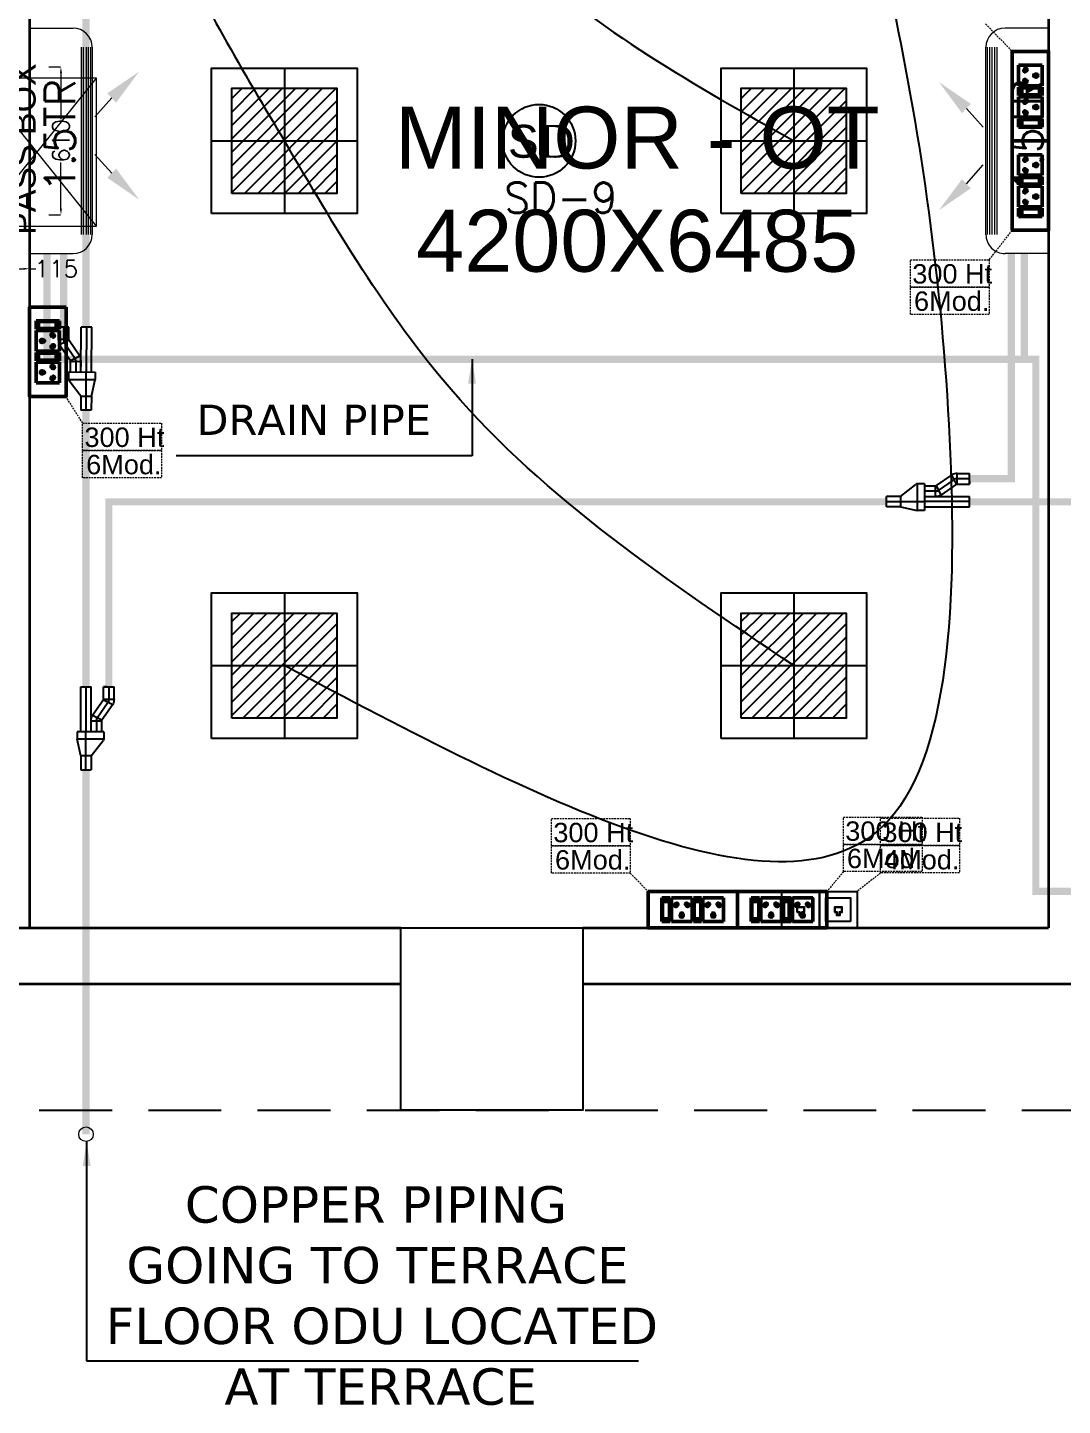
# Model space of a CAD drawing. Extents: x 3550807 to 4078732, y -628171 to -515859.
# Drawn here: x 3718454 to 3722720, y -609603 to -603927 of the extents above; entities that cross this region are included whole.
import ezdxf

# ---------------------------------------------------------------- set-up
doc = ezdxf.new("R2010")
doc.units = 0
doc.header["$LTSCALE"] = 6
doc.header["$MEASUREMENT"] = 0
for name, pattern in [('1', [0]), ('CONTINU', [0]), ('DASHED2', [0.375, 0.25, -0.125]), ('HIDDEN', [0.375, 0.25, -0.125])]:
    doc.linetypes.add(name, pattern=pattern)
doc.layers.get('0').update_dxf_attribs({"linetype": 'CONTINUOUS'})
doc.layers.get('Defpoints').update_dxf_attribs({"linetype": 'CONTINUOUS'})
for name, color, linetype, lineweight in [('1Y-JOINT', 1, 'CONTINUOUS', 25), ('ELE. 2N0S OF 6-16 UPS SOCKETS', 191, 'CONTINUOUS', 15), ('FA-BELOW SMOKE DERECTOR', 1, 'CONTINUOUS', 25), ('M-VRF- CKT', 5, 'CONTINUOUS', 30), ('MEP_HVAC_VRF_COPPER_PIPE', 6, 'CONTINUOUS', 9), ('vrf', 6, 'CONTINUOUS', 30), ('WALL', 10, 'CONTINUOUS', 35), ('WIN', 151, 'CONTINUOUS', 9)]:
    doc.layers.add(name, color=color, linetype=linetype, lineweight=lineweight)
for name, color, linetype in [('AC CKT-8', 110, 'CONTINUOUS'), ('AC-AHU', 7, 'CONTINUOUS'), ('Chajja', 7, 'CONTINUOUS'), ('COL', 5, 'CONTINUOUS'), ('DIM', 7, 'CONTINUOUS'), ('ELE.LAN POINT', 3, 'CONTINUOUS'), ('FA-FIRE TEXT', 7, 'CONTINUOUS'), ('HTL-COPPER PIPE', 6, 'CONTINUOUS'), ('HVAC_HI-WALL_1.5TR', 5, 'CONTINUOUS'), ('MEP_HVAC_DRAIN_PIPE', 7, 'CONTINUOUS'), ('MEP_HVAC_TEXT', 7, 'CONTINUOUS'), ('TEXT', 5, 'CONTINUOUS')]:
    doc.layers.add(name, color=color, linetype=linetype)
doc.layers.add('CFT_LOOPING', color=7, linetype='1', lineweight=0, true_color=0xd6d600)
doc.layers.add('ELE-42W EMERGENCY DOWN LIGHT', color=7, linetype='CONTINUOUS', true_color=0x608ec6)
doc.layers.add('ELE-LIGHTING WIRING', color=7, linetype='CONTINUOUS', true_color=0x63d7b6)
doc.styles.add('ARIAL', font='arial.ttf')
doc.styles.add('PDF Times New Roman', font='times.ttf')
doc.styles.add('ROMANS', font='romans.shx')
doc.styles.get("Standard").update_dxf_attribs({"font": 'SIMPLEX'})
doc.styles.add('VERDANA', font='verdana.ttf')
doc.dimstyles.new('AEPL1', dxfattribs={"dimtxt": 100, "dimasz": 25, "dimexe": 1.25, "dimexo": 50, "dimtad": 0, "dimdec": 0, "dimtxsty": 'ROMANS', "dimcen": 2.5, "dimclrd": 250, "dimclre": 250, "dimadec": 0, "dimazin": 0, "dimtfac": 1, "dimtdec": 0, "dimtmove": 0, "dimatfit": 3, "dimfxl": 0, "dimlwd": 0, "dimlwe": 0, "dimarcsym": 0})
doc.dimstyles.new('TEXT', dxfattribs={"dimscale": 0, "dimtxt": 500, "dimasz": 100, "dimexe": 75, "dimexo": 100, "dimgap": 50, "dimtad": 0, "dimdec": 0, "dimzin": 0, "dimdsep": 46, "dimtxsty": 'ARIAL', "dimblk": 'OBLIQUE', "dimcen": 0.09, "dimdle": 100, "dimclrd": 256, "dimclre": 256, "dimclrt": 6, "dimadec": 0, "dimazin": 0, "dimtfac": 1, "dimtdec": 0, "dimtofl": 0, "dimtmove": 2, "dimatfit": 3, "dimfxl": 0, "dimfrac": 2, "dimtolj": 1, "dimtzin": 0, "dimarcsym": 0})

# ---------------------------------------------------------------- blocks, each defined once
blk = doc.blocks.new('54W EME')
at = {"layer": 'ELE-42W EMERGENCY DOWN LIGHT'}
h = blk.add_hatch(dxfattribs=at)
h.set_pattern_fill('ANSI31', color=8, scale=312.5, style=0)
h.paths.add_polyline_path([(-216.4, -216.4), (-216.4, 216.4), (216.4, 216.4), (216.4, -216.4)])
for p, q in [((0, 300), (0, -300)), ((-300, 0), (300, 0))]:
    blk.add_line(p, q, dxfattribs=at)
for points in [[(-300, -300), (-300, 300), (300, 300), (300, -300)], [(-216.4, -216.4), (-216.4, 216.4), (216.4, 216.4), (216.4, -216.4)]]:
    blk.add_lwpolyline(points, close=True, dxfattribs=at)
blk = doc.blocks.new('6MODULE-UPS')
at = {"layer": 'ELE. 2N0S OF 6-16 UPS SOCKETS', "color": 223, "lineweight": 50}
for p, q in [((-5.7, 91.9), (-5.7, 19.7)), ((-5.7, 91.9), (-5.7, 19.7)), ((19.4, 91.9), (-5.7, 91.9)), ((-5.7, 91.9), (19.4, 91.9)), ((19.4, 19.7), (19.4, 91.9)), ((23.6, 91.9), (86.9, 91.9)), ((23.6, 19.7), (23.6, 91.9)), ((86.9, 91.9), (86.9, 19.7)), ((91.1, 91.9), (91.1, 19.7)), ((91.1, 91.9), (91.1, 19.7)), ((116.2, 91.9), (91.1, 91.9)), ((91.1, 91.9), (116.2, 91.9)), ((116.2, 19.7), (116.2, 91.9)), ((120.4, 19.7), (120.4, 91.9)), ((120.4, 91.9), (183.6, 91.9)), ((183.6, 91.9), (183.6, 19.7)), ((-3.6, 84), (-3.6, 27.6)), ((17.3, 84), (-3.6, 84)), ((17.3, 27.6), (17.3, 84)), ((93.2, 84), (93.2, 27.6)), ((114.1, 84), (93.2, 84)), ((114.1, 27.6), (114.1, 84)), ((-5.7, 19.7), (19.4, 19.7)), ((-3.6, 30.1), (17.3, 30.1)), ((-3.6, 27.6), (17.3, 27.6)), ((86.9, 19.7), (23.6, 19.7)), ((91.1, 19.7), (116.2, 19.7)), ((93.2, 30.1), (114.1, 30.1)), ((93.2, 27.6), (114.1, 27.6)), ((183.6, 19.7), (120.4, 19.7))]:
    blk.add_line(p, q, dxfattribs=at)
blk.add_lwpolyline([(-48.1, 0), (226, 0), (226, 111.6), (-48.1, 111.6)], close=True, dxfattribs=at)
for centre, radius, start, end in [((37.2, 41.7), 4.24, 5.2689, 272.51), ((55.3, 73.6), 4.92, 307.1584, 232.8416), ((55.3, 68.7), 3.14, 161.4031, 18.5969), ((73.3, 41.7), 4.24, 267.49, 174.7311), ((134, 41.7), 4.24, 5.2689, 272.51), ((152, 73.6), 4.92, 307.1584, 232.8416), ((152, 68.7), 3.14, 161.4031, 18.5969), ((170, 41.7), 4.24, 267.49, 174.7311), ((40.6, 38.8), 3.42, 202.6838, 75.0951), ((69.9, 38.8), 3.42, 104.9049, 337.3162), ((137.3, 38.8), 3.42, 202.6838, 75.0951), ((166.7, 38.8), 3.42, 104.9049, 337.3162)]:
    blk.add_arc(centre, radius, start, end, dxfattribs=at)
blk = doc.blocks.new('Voice')
at = {"layer": 'ELE.LAN POINT', "color": 6}
for points in [[(0, -31.8), (127.9, -31.8), (127.9, 92), (0, 92)], [(21.9, -10), (106, -10), (106, 70.1), (21.9, 70.1)], [(77.3, 21.4), (69.7, 21.4), (69.7, 11.7), (58.1, 11.7), (58.1, 21.4), (50.6, 21.4), (50.6, 38.7), (77.3, 38.7)], [(75.9, 22.8), (68.4, 22.8), (68.4, 13), (59.5, 13), (59.5, 22.8), (52, 22.8), (52, 37.4), (75.9, 37.4)]]:
    blk.add_lwpolyline(points, close=True, dxfattribs=at)
blk = doc.blocks.new('SMOKE DETECTOR')
at = {"layer": 'FA-BELOW SMOKE DERECTOR', "color": 7}
blk.add_circle((931028.7, -118293.9), 166, dxfattribs=at)
at = {"layer": 'FA-BELOW SMOKE DERECTOR', "insert": (930887.1, -118373), "char_height": 150, "attachment_point": 7, "style": 'PDF Times New Roman'}
blk.add_mtext('{\\fArial|b0|i0|c0|p34;S}D', dxfattribs=at)
blk = doc.blocks.new('HI WALL SPLIT AC UNIT 1.5TR')
at = {"layer": 'HVAC_HI-WALL_1.5TR', "color": 7, "lineweight": 5}
for p, q in [((1295285.1, -129882.4), (1295362.7, -129951.6)), ((1295595, -129882.4), (1295517.4, -129951.6))]:
    blk.add_line(p, q, dxfattribs=at)
at = {"layer": 'HVAC_HI-WALL_1.5TR', "color": 5, "lineweight": 5}
for p, q in [((1295076, -129962.8), (1295847.5, -129962.8)), ((1294997.2, -130220.8), (1294997.2, -130041.6)), ((1295926.2, -130220.8), (1295926.2, -130041.6)), ((1294997.2, -130220.8), (1295926.2, -130220.8))]:
    blk.add_line(p, q, dxfattribs=at)
at = {"layer": 'HVAC_HI-WALL_1.5TR', "color": 8, "lineweight": 5}
for p, q in [((1295076, -129969.7), (1295847.5, -129969.7)), ((1295076, -129979), (1295847.5, -129979)), ((1295076, -129988.2), (1295847.5, -129988.2)), ((1295076, -129999.8), (1295847.5, -129999.8)), ((1295076, -130009), (1295847.5, -130009))]:
    blk.add_line(p, q, dxfattribs=at)
at = {"layer": 'HVAC_HI-WALL_1.5TR', "color": 5, "lineweight": 5}
for centre, start, end in [((1295076, -130041.6), 90, 180), ((1295847.5, -130041.6), 0, 90)]:
    blk.add_arc(centre, 78.8, start, end, dxfattribs=at)
at = {"layer": 'HVAC_HI-WALL_1.5TR', "color": 7, "lineweight": 5}
for points in [[(1295304, -129864.2), (1295266.2, -129900.6), (1295175.9, -129769)], [(1295576.1, -129864.2), (1295613.9, -129900.6), (1295704.2, -129769)]]:
    blk.add_solid(points, dxfattribs=at)
blk = doc.blocks.new('Y-JOINT')
at = {"layer": '1Y-JOINT', "extrusion": (7.0061e-12, -6.61628e-05, 1)}
for p, q in [((416463.1, -2646.1, 0), (416247.1, -2646.1, 0)), ((416247.1, -2646.1, 0), (416247.1, -2696.7, 0)), ((416463.1, -2757.4, 0), (416463.1, -2628.5, 0)), ((416463.1, -2628.5, 0), (416499.1, -2628.5, 0)), ((416499.1, -2757.4, 0), (416499.1, -2628.5, 0)), ((416579.1, -2646.1, 0), (416499.1, -2628.5, 0)), ((416247.1, -2671.4, 0), (416463.1, -2671.4, 0)), ((416463.1, -2696.7, 0), (416247.1, -2696.7, 0)), ((416310.3, -2755.2, 0), (416385.8, -2702.8, 0)), ((416408, -2748.2, 0), (416385.8, -2702.8, 0)), ((416411.9, -2747.3, 0), (416411.9, -2696.7, 0)), ((416463.1, -2696.7, 0), (416411.9, -2696.7, 0)), ((416411.9, -2722, 0), (416463.1, -2722, 0)), ((416579.1, -2696.7, 0), (416506, -2754.1, 0)), ((416306.4, -2756.1, 0), (416247.1, -2756.1, 0)), ((416247.1, -2771.6, 0), (416247.1, -2756.1, 0)), ((416247.1, -2756.1, 0), (416247.1, -2806.7, 0)), ((416247.1, -2781.4, 0), (416306.4, -2781.4, 0)), ((416306.4, -2756.1, 0), (416306.4, -2806.7, 0)), ((416310.3, -2755.2, 0), (416332.5, -2800.7, 0)), ((416321.4, -2777.9, 0), (416398.7, -2724.6, 0)), ((416332.5, -2800.7, 0), (416408, -2748.2, 0)), ((416463.1, -2747.3, 0), (416411.9, -2747.3, 0)), ((416463.1, -2757.4, 0), (416499.1, -2757.4, 0)), ((416306.4, -2806.7, 0), (416247.1, -2806.7, 0))]:
    blk.add_line(p, q, dxfattribs=at)
at = {"layer": '1Y-JOINT', "extrusion": (6.9964e-12, -6.61628e-05, 1)}
for p, q in [((416579.1, -2646.1, 0), (416647.1, -2646.1, 0)), ((416647.1, -2646.1, 0), (416647.1, -2696.7, 0)), ((416647.1, -2671.4, 0), (416463.1, -2671.4, 0)), ((416579.1, -2696.7, 0), (416647.1, -2696.7, 0))]:
    blk.add_line(p, q, dxfattribs=at)
at = {"layer": '1Y-JOINT'}
blk.add_line((416579.1, -2696.7, 0), (416579.1, -2646.1, 0), dxfattribs=at)
at = {"layer": '1Y-JOINT', "extrusion": (7.0061e-12, -6.61628e-05, 1)}
for centre, radius, start, end in [((416411.9, -2756.2, 0.2), 59.5, 90.00001, 116.0671), ((416411.9, -2756.2, 0.2), 34.2, 90.00001, 116.0671), ((416306.4, -2747.3, 0.2), 8.85, 270.00001, 296.0671), ((416306.4, -2747.3, 0.2), 34.2, 270.00001, 296.0671), ((416411.9, -2756.2, 0.2), 8.85, 90.00001, 116.0671), ((416499.1, -2748.6, 0.2), 8.85, 270.00001, 321.37887), ((416306.4, -2747.3, 0.2), 59.5, 270.00001, 296.0671)]:
    blk.add_arc(centre, radius, start, end, dxfattribs=at)
blk = doc.blocks.new('A$C4D743431')
at = {"layer": 'AC CKT-8', "xscale": 0.933787291884793, "yscale": 0.933787291884793, "zscale": 0.933787291884793, "rotation": 359.9999939263457}
blk.add_blockref('Y-JOINT', (-389059.7, 2494.6, 0), dxfattribs=at)
blk = doc.blocks.new('G$C4406566D')
at = {"layer": 'M-VRF- CKT', "xscale": 0.8031807735897878, "yscale": 0.8031807735897878, "zscale": 0.8031807735897878, "rotation": 180}
blk.add_blockref('A$C4D743431', (-224.2, -88.8, 0), dxfattribs=at)
blk.add_blockref('A$C4D743431', (-224.2, -88.8, 0), dxfattribs=at)
blk = doc.blocks.new('G$C186CAD5F')
at = {"layer": 'vrf', "color": 3, "xscale": 8.96419313933734, "yscale": 8.96419313933734, "zscale": 8.96419313933734, "rotation": 270.0000005682937}
blk.add_blockref('G$C4406566D', (796, -2010, 0), dxfattribs=at)
blk = doc.blocks.new('_Oblique')
at = {"color": 0, "linetype": 'ByBlock', "lineweight": -2}
blk.add_line((-0.5, -0.5), (0.5, 0.5), dxfattribs=at)
blk = doc.blocks.new('*D216')
at = {"layer": 'Defpoints', "color": 0, "linetype": 'ByBlock', "transparency": 16777216}
for p in [(3718591.5, -604088.8), (3718591.5, -604698.8), (3718591.5, -604698.8)]:
    blk.add_point(p, dxfattribs=at)
at = {"layer": 'DIM', "color": 250, "linetype": 'ByBlock', "lineweight": 0, "transparency": 16777216}
for p, q in [((3718541.5, -604088.8), (3718590.2, -604088.8)), ((3718591.5, -604113.8), (3718591.5, -604305)), ((3718591.5, -604673.8), (3718591.5, -604482.6)), ((3718541.5, -604698.8), (3718590.2, -604698.8))]:
    blk.add_line(p, q, dxfattribs=at)
at = {"layer": 'DIM', "color": 250, "linetype": 'ByBlock', "transparency": 16777216}
for points in [[(3718595.6, -604113.8), (3718587.3, -604113.8), (3718591.5, -604088.8)], [(3718587.3, -604673.8), (3718595.6, -604673.8), (3718591.5, -604698.8)]]:
    blk.add_solid(points, dxfattribs=at)
at = {"layer": 'DIM', "color": 0, "linetype": 'ByBlock', "transparency": 16777216, "insert": (3718591.5, -604393.8), "char_height": 70, "attachment_point": 5, "rotation": 90, "style": 'ROMANS'}
blk.add_mtext('610', dxfattribs=at)
blk = doc.blocks.new('*D218')
at = {"layer": 'Defpoints', "color": 0, "linetype": 'ByBlock', "transparency": 16777216}
for p in [(3718347.4, -604873.9), (3718462.4, -604873.9), (3718462.4, -604920.7)]:
    blk.add_point(p, dxfattribs=at)
at = {"layer": 'DIM', "color": 250, "linetype": 'ByBlock', "lineweight": 0, "transparency": 16777216}
for p, q in [((3718347.4, -604923.9), (3718347.4, -604922)), ((3718372.4, -604920.7), (3718437.4, -604920.7)), ((3718462.4, -604920.7), (3718487.4, -604920.7)), ((3718462.4, -604923.9), (3718462.4, -604922))]:
    blk.add_line(p, q, dxfattribs=at)
at = {"layer": 'DIM', "color": 250, "linetype": 'ByBlock', "transparency": 16777216}
for points in [[(3718372.4, -604916.5), (3718372.4, -604924.9), (3718347.4, -604920.7)], [(3718437.4, -604924.9), (3718437.4, -604916.5), (3718462.4, -604920.7)]]:
    blk.add_solid(points, dxfattribs=at)
at = {"layer": 'DIM', "color": 0, "linetype": 'ByBlock', "transparency": 16777216, "insert": (3718572.7, -604920.7), "char_height": 70, "attachment_point": 5, "style": 'ROMANS'}
blk.add_mtext('115', dxfattribs=at)

msp = doc.modelspace()

# ---------------------------------------------------------------- linework, layer by layer
at = {"layer": 'CFT_LOOPING', "color": 7, "linetype": 'DASHED2', "ltscale": 5}
for p, q in [((3722403.2, -603912.1), (3722512.4, -604025.3)), ((3722418.3, -604883.6), (3722512.4, -604762.3)), ((3718681, -605556.9), (3718612.4, -605447.3)), ((3720938.5, -607410.3), (3721011.6, -607486.3)), ((3721817.1, -607404.4), (3721748.5, -607486.3)), ((3721970.1, -607409.4), (3721873.3, -607486.3))]:
    msp.add_line(p, q, dxfattribs=at)
for points in [[(3722093.5, -604883.6), (3722418.3, -604883.6), (3722418.3, -604996.1), (3722093.5, -604996.1)], [(3722093.5, -604996.1), (3722418.3, -604996.1), (3722418.3, -605108.6), (3722093.5, -605108.6)], [(3718681, -605556.9), (3719005.8, -605556.9), (3719005.8, -605669.4), (3718681, -605669.4)], [(3718681, -605669.4), (3719005.8, -605669.4), (3719005.8, -605781.9), (3718681, -605781.9)], [(3720613.7, -607185.3), (3720938.5, -607185.3), (3720938.5, -607297.8), (3720613.7, -607297.8)], [(3721817.1, -607179.4), (3722142, -607179.4), (3722142, -607291.9), (3721817.1, -607291.9)], [(3721970.1, -607184.4), (3722295, -607184.4), (3722295, -607296.9), (3721970.1, -607296.9)], [(3720613.7, -607297.8), (3720938.5, -607297.8), (3720938.5, -607410.3), (3720613.7, -607410.3)], [(3721817.1, -607291.9), (3722142, -607291.9), (3722142, -607404.4), (3721817.1, -607404.4)], [(3721970.1, -607296.9), (3722295, -607296.9), (3722295, -607409.4), (3721970.1, -607409.4)]]:
    msp.add_lwpolyline(points, close=True, dxfattribs=at)
at = {"layer": 'Chajja', "color": 8, "linetype": 'HIDDEN', "ltscale": 200}
msp.add_line((3709952.4, -608386.3), (3732467.4, -608386.3), dxfattribs=at)
at = {"layer": 'COL', "color": 8}
msp.add_lwpolyline([(3719992.4, -607636.3), (3720742.4, -607636.3), (3720742.4, -608386.3), (3719992.4, -608386.3)], close=True, dxfattribs=at)
at = {"layer": 'ELE-LIGHTING WIRING', "color": 254, "linetype": 'ByBlock', "true_color": 0xdebad0}
for points in [[(3718566, -601830.5), (3719037.1, -603518.2), (3719512.4, -604393.7)], [(3719512.4, -602232.1), (3720475.3, -603629.5), (3721612.4, -604393.7)], [(3721612.4, -602232.1), (3722251.5, -605562.7), (3722001.3, -607195.2), (3719512.4, -606555.3)], [(3721612.4, -606555.3), (3720199.7, -605418.6), (3719512.4, -604393.7)]]:
    msp.add_spline(points, degree=3, dxfattribs=at)
at = {"layer": 'MEP_HVAC_DRAIN_PIPE', "linetype": 'ByBlock', "const_width": 30}
for points in [[(3718533.9, -604858.3), (3718533.9, -605293.6), (3722610.1, -605293.6), (3722610.1, -607485.1), (3722872.3, -607485.1)], [(3722562.2, -605293.6), (3722562.2, -604858.3)]]:
    msp.add_lwpolyline(points, dxfattribs=at)
at = {"layer": 'MEP_HVAC_VRF_COPPER_PIPE', "color": 6, "linetype": 'ByBlock', "const_width": 30}
for points in [[(3718694.8, -605161.5), (3718694.8, -601886.9), (3721497.2, -601886.9)], [(3718694.8, -606643.2), (3718694.8, -605503.5)], [(3718694.8, -608486.3), (3718694.8, -606985.1)]]:
    msp.add_lwpolyline(points, dxfattribs=at)
for points, elevation in [([(3718602.7, -605161), (3718602.7, -604858.3)], 0), ([(3722336.6, -605785.8), (3722509.6, -605785.8), (3722509.6, -604858.3)], 0), ([(3721994.6, -605881), (3718788.9, -605881), (3718788.9, -606643.2)], -50615.4), ([(3729902.7, -605881), (3722336.6, -605881)], -50615.4)]:
    msp.add_lwpolyline(points, dxfattribs=dict(at, elevation=elevation))
at = {"layer": 'MEP_HVAC_VRF_COPPER_PIPE', "linetype": 'ByBlock'}
msp.add_circle((3718694.8, -608486.3), 30, dxfattribs=at)
at = {"layer": 'WALL', "color": 8, "linetype": 'ByBlock'}
for p, q in [((3718462.4, -601191.3), (3718462.4, -604858.3)), ((3722662.4, -601191.3), (3722662.4, -607636.3)), ((3718462.4, -604778.8), (3718462.4, -607636.3)), ((3714817.4, -607636.3), (3719992.4, -607636.3)), ((3720742.4, -607636.3), (3722662.4, -607636.3)), ((3714817.4, -607866.3), (3719992.4, -607866.3)), ((3720742.4, -607866.3), (3726702.4, -607866.3))]:
    msp.add_line(p, q, dxfattribs=at)
at = {"layer": 'WIN', "color": 8, "linetype": 'Continuous'}
for p, q in [((3718737.4, -604745.8), (3718247.4, -604135.8)), ((3718247.4, -604745.8), (3718737.4, -604135.8))]:
    msp.add_line(p, q, dxfattribs=at)
at = {"layer": 'WIN', "linetype": 'Continuous'}
msp.add_lwpolyline([(3718247.4, -604745.8), (3718737.4, -604745.8), (3718737.4, -604135.8), (3718247.4, -604135.8)], close=True, dxfattribs=at)

# ---------------------------------------------------------------- block references
at = {"layer": 'ELE-42W EMERGENCY DOWN LIGHT', "linetype": 'ByBlock'}
for p in [(3719512.4, -604393.7), (3721612.4, -604393.7), (3719512.4, -606555.3), (3721612.4, -606555.3)]:
    msp.add_blockref('54W EME', p, dxfattribs=at)
at = {"layer": 'ELE. 2N0S OF 6-16 UPS SOCKETS', "xscale": -1.344445831101533, "yscale": 1.344445831101533, "zscale": 1.344445831101533}
for p, rotation in [((3722512.4, -604329.2), 269.9999999999996), ((3722512.4, -604697.7), 269.9999999999996), ((3718612.4, -605143.5), 89.99999999999925), ((3721076.2, -607486.3), 180), ((3721444.7, -607486.3), 180)]:
    msp.add_blockref('6MODULE-UPS', p, dxfattribs=dict(at, rotation=rotation))
at = {"layer": 'ELE.LAN POINT', "color": 7, "xscale": -1.211286963933217, "yscale": 1.211286963933217, "zscale": 1.211286963933217}
for p in [(3721718.4, -607597.8), (3721873.3, -607597.8)]:
    msp.add_blockref('Voice', p, dxfattribs=at)
at = {"layer": 'FA-BELOW SMOKE DERECTOR', "color": 6, "xscale": 0.9035551315104862, "yscale": 0.9035551315104862, "zscale": 0.9035551315104862}
msp.add_blockref('SMOKE DETECTOR', (2879326.6, -497508.8), dxfattribs=at)
at = {"layer": 'HTL-COPPER PIPE', "yscale": 0.1271654228864588, "zscale": 0.1271654228864588}
for p, xscale, rotation in [((3718694.8, -605503.5), 0.1271654228864588, 179.6773938823636), ((3721994.6, -605879.9), 0.1271654228864588, 90.00000000000001), ((3718694.8, -606985.1), -0.1271654228864588, 180)]:
    msp.add_blockref('G$C186CAD5F', p, dxfattribs=dict(at, xscale=xscale, rotation=rotation))
at = {"layer": 'HVAC_HI-WALL_1.5TR'}
for p, rotation in [((3848683.2, 691067.9), 270), ((3592441.6, -1899855.5), 89.99999999999999)]:
    msp.add_blockref('HI WALL SPLIT AC UNIT 1.5TR', p, dxfattribs=dict(at, rotation=rotation))

# ---------------------------------------------------------------- texts
at = {"layer": 'DIM', "color": 8, "linetype": 'Continuous', "insert": (3718437.9, -604427.9, -101230.8), "char_height": 100, "width": 754.906, "attachment_point": 5, "rotation": 90, "style": 'ARIAL'}
msp.add_mtext('PASS BOX', dxfattribs=at)
at = {"layer": 'DIM', "color": 8, "insert": (3720967, -604594.7, -101230.8), "char_height": 255, "width": 2454.158, "attachment_point": 5, "style": 'ARIAL'}
msp.add_mtext('MINOR - OT\\P4200X6485', dxfattribs=at)
at = {"layer": 'FA-FIRE TEXT', "color": 200, "linetype": 'CONTINU', "insert": (3720418.4, -604566), "char_height": 125, "width": 349.838, "attachment_point": 1, "style": 'ROMANS'}
msp.add_mtext('{\\C256;SD-9\\P}', dxfattribs=at)
at = {"layer": 'MEP_HVAC_TEXT', "color": 0, "char_height": 125, "width": 1718.699, "attachment_point": 3, "style": 'VERDANA'}
for s, insert, rotation in [('{\\Fromans|c0;\\C256;1.5TR}', (3718524.9, -604139.4), 89.9931), ('{\\Fromans|c0;\\C256;1.5TR}', (3722514.4, -604139.4), 89.9931), ('{\\C256;DRAIN PIPE}', (3720117.5, -605480.4), 359.9931)]:
    msp.add_mtext(s, dxfattribs=dict(at, insert=insert, rotation=rotation))
at = {"layer": 'MEP_HVAC_TEXT', "color": 0, "linetype": 'ByBlock', "insert": (3718710.8, -608700.1, 0), "char_height": 150, "width": 2396.033, "attachment_point": 1, "rotation": 359.9931, "style": 'VERDANA'}
msp.add_mtext('\\pi391.50225;{\\C6;COPPER\\C256; PIPING \\P\\pi150.48479;GOING TO TERRACE \\P\\pi65.15907;FLOOR ODU LOCATED \\P\\pi554.69903;AT TERRACE}', dxfattribs=at)
at = {"layer": 'TEXT', "color": 7, "char_height": 80, "attachment_point": 1}
for s, insert, width in [('\\A1;{\\fArial|b0|i0|c0|p34;300 Ht\\P}', (3722101, -604901.7), 8957.987), ('\\A1;{\\fArial|b0|i0|c0|p34;6Mod.\\P}', (3722108, -605014.2), 352.575), ('\\A1;{\\fArial|b0|i0|c0|p34;300 Ht\\P}', (3718688.4, -605574.9), 8957.987), ('\\A1;{\\fArial|b0|i0|c0|p34;6Mod.\\P}', (3718695.5, -605687.4), 352.575), ('\\A1;{\\fArial|b0|i0|c0|p34;300 Ht\\P}', (3720621.2, -607203.3), 8957.987), ('\\A1;{\\fArial|b0|i0|c0|p34;300 Ht\\P}', (3721824.6, -607197.4), 8957.987), ('\\A1;{\\fArial|b0|i0|c0|p34;300 Ht\\P}', (3721977.6, -607202.5), 8957.987), ('\\A1;{\\fArial|b0|i0|c0|p34;6Mod.\\P}', (3720628.2, -607315.8), 352.575), ('\\A1;{\\fArial|b0|i0|c0|p34;6Mod.\\P}', (3721831.6, -607309.9), 352.575), ('\\A1;{\\fArial|b0|i0|c0|p34;4Mod.\\P}', (3721984.6, -607315), 352.575)]:
    msp.add_mtext(s, dxfattribs=dict(at, insert=insert, width=width))

# ---------------------------------------------------------------- dimensions: what is measured, and where the dimension line sits
at = {"layer": 'DIM', "linetype": 'ByBlock'}
dim = msp.add_linear_dim(base=(3718591.5, -604698.8), p1=(3718591.5, -604088.8), p2=(3718591.5, -604698.8), angle=90, dimstyle='AEPL1', override={"dimtxt": 70, "dimarcsym": 1}, dxfattribs=at)
dim.commit()
dim.dimension.update_dxf_attribs({"geometry": '*D216', "text_midpoint": (3718591.5, -604393.8)})
dim = msp.add_linear_dim(base=(3718462.4, -604920.7), p1=(3718347.4, -604873.9), p2=(3718462.4, -604873.9), dimstyle='AEPL1', override={"dimtxt": 70, "dimarcsym": 1}, dxfattribs=at)
dim.commit()
dim.dimension.update_dxf_attribs({"geometry": '*D218', "text_midpoint": (3718572.7, -604920.7)})

# ---------------------------------------------------------------- leaders
at = {"layer": 'AC-AHU', "linetype": 'ByBlock'}
msp.add_leader([(3720286, -605293.6), (3720286, -605691.5), (3719066, -605691.5)], dimstyle='TEXT', override={"dimscale": 1, "dimtxt": 200, "dimasz": 100}, dxfattribs=at)
at = {"layer": 'MEP_HVAC_TEXT', "linetype": 'ByBlock'}
msp.add_leader([(3718697.5, -608516.3, -14384.8), (3718697.5, -609419.3, -14384.8), (3720972.3, -609419.3, -14384.8)], dimstyle='TEXT', override={"dimscale": 1, "dimtxt": 200}, dxfattribs=at)

doc.saveas('drawing.dxf')
